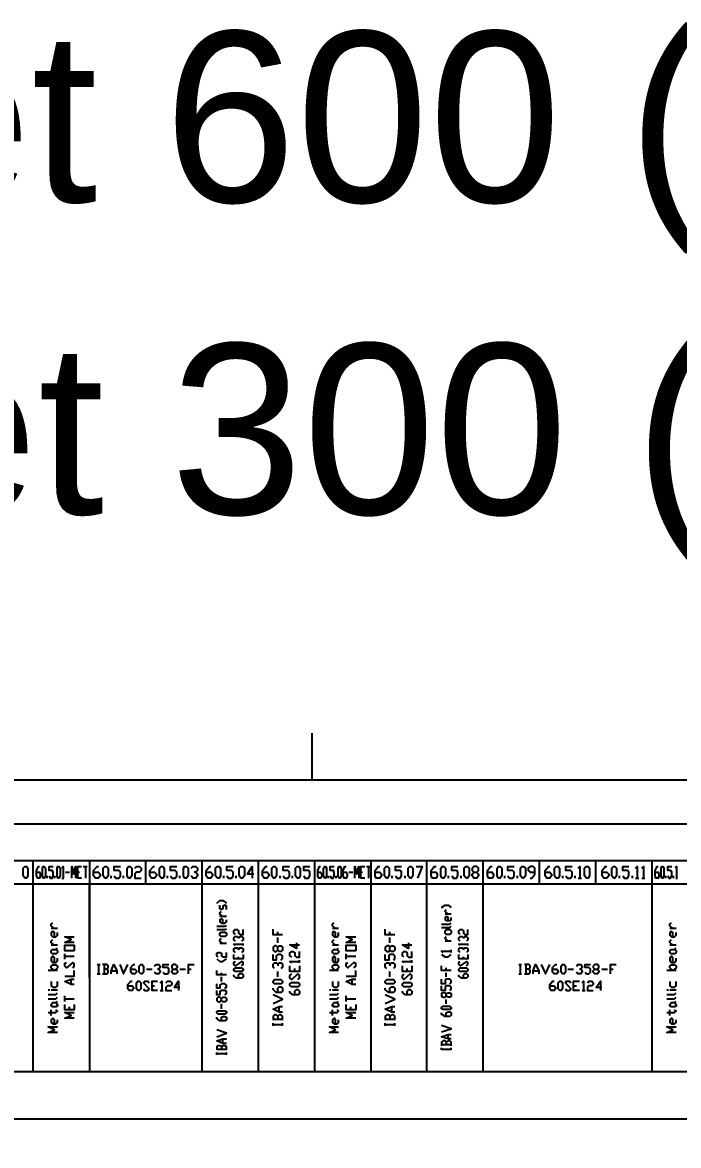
# Model space of a CAD drawing. Header units: millimetres. Extents: x -45 to 90, y -17 to 16.
# Drawn here: x -0.11 to 6.89, y 3.74 to 15.72 of the extents above; entities that cross this region are included whole.
import ezdxf

# ---------------------------------------------------------------- set-up
doc = ezdxf.new("R2010")
doc.units = ezdxf.units.MM
doc.layers.add('PDF_Geometry', color=7, linetype='Continuous')
doc.styles.get("Standard").update_dxf_attribs({"font": 'arial.ttf'})

msp = doc.modelspace()

# ---------------------------------------------------------------- linework, layer by layer
at = {"layer": 'PDF_Geometry', "lineweight": 25}
for points in [[(2.975, 8.137), (2.975, 7.637)], [(-0.601, 7.069), (-0.601, 7.17), (16.627, 7.17), (16.627, 7.069)], [(-3.599, 4.529), (-3.599, 6.78), (-0.601, 6.78), (-0.601, 6.528), (-4.199, 6.528), (-4.199, 4.529), (49.201, 4.529), (53.4, 4.529), (53.4, 4.282), (49.201, 4.282), (49.201, 4.529)], [(0, 4.529), (0, 5.528), (0, 6.528), (0, 6.78)], [(0.037, 6.656), (0.069, 6.656), (0.078, 6.633), (0.078, 6.615), (0.069, 6.592), (0.05, 6.592), (0.037, 6.615), (0.037, 6.674), (0.06, 6.716), (0.069, 6.716)], [(0.174, 6.615), (0.183, 6.592), (0.206, 6.592), (0.215, 6.615), (0.215, 6.656), (0.206, 6.674), (0.174, 6.674), (0.174, 6.716), (0.215, 6.716)], [(0.307, 6.697), (0.321, 6.716), (0.321, 6.592)], [(0.413, 6.592), (0.413, 6.716), (0.435, 6.633), (0.454, 6.716), (0.454, 6.592)], [(0.518, 6.592), (0.477, 6.592), (0.477, 6.716), (0.518, 6.716)], [(0.536, 6.716), (0.578, 6.716)], [(0.559, 6.716), (0.559, 6.592)], [(0.601, 6.78), (0.601, 6.528), (0.601, 4.529)], [(0.646, 6.656), (0.697, 6.656), (0.715, 6.633), (0.715, 6.615), (0.697, 6.592), (0.665, 6.592), (0.646, 6.615), (0.646, 6.674), (0.683, 6.716), (0.697, 6.716)], [(0.866, 6.615), (0.885, 6.592), (0.917, 6.592), (0.935, 6.615), (0.935, 6.656), (0.917, 6.674), (0.866, 6.674), (0.866, 6.716), (0.935, 6.716)], [(1.086, 6.697), (1.105, 6.716), (1.137, 6.716), (1.155, 6.697), (1.155, 6.674), (1.137, 6.656), (1.105, 6.656), (1.086, 6.633), (1.086, 6.592), (1.155, 6.592)], [(1.201, 6.78), (1.201, 6.528)], [(1.247, 6.656), (1.297, 6.656), (1.316, 6.633), (1.316, 6.615), (1.297, 6.592), (1.265, 6.592), (1.247, 6.615), (1.247, 6.674), (1.284, 6.716), (1.297, 6.716)], [(1.467, 6.615), (1.485, 6.592), (1.517, 6.592), (1.536, 6.615), (1.536, 6.656), (1.517, 6.674), (1.467, 6.674), (1.467, 6.716), (1.536, 6.716)], [(1.687, 6.697), (1.705, 6.716), (1.737, 6.716), (1.756, 6.697), (1.756, 6.674), (1.737, 6.656), (1.719, 6.656)], [(1.802, 6.78), (1.802, 6.528), (1.802, 4.529)], [(1.847, 6.656), (1.898, 6.656), (1.916, 6.633), (1.916, 6.615), (1.898, 6.592), (1.866, 6.592), (1.847, 6.615), (1.847, 6.674), (1.884, 6.716), (1.898, 6.716)], [(2.067, 6.615), (2.086, 6.592), (2.118, 6.592), (2.136, 6.615), (2.136, 6.656), (2.118, 6.674), (2.067, 6.674), (2.067, 6.716), (2.136, 6.716)], [(2.356, 6.633), (2.287, 6.633), (2.338, 6.716), (2.338, 6.592)], [(2.402, 6.78), (2.402, 6.528), (2.402, 4.529)], [(2.448, 6.656), (2.498, 6.656), (2.517, 6.633), (2.517, 6.615), (2.498, 6.592), (2.466, 6.592), (2.448, 6.615), (2.448, 6.674), (2.48, 6.716), (2.498, 6.716)], [(2.668, 6.615), (2.686, 6.592), (2.718, 6.592), (2.737, 6.615), (2.737, 6.656), (2.718, 6.674), (2.668, 6.674), (2.668, 6.716), (2.737, 6.716)], [(2.888, 6.615), (2.902, 6.592), (2.938, 6.592), (2.952, 6.615), (2.952, 6.656), (2.938, 6.674), (2.888, 6.674), (2.888, 6.716), (2.952, 6.716)], [(3.003, 6.78), (3.003, 6.528), (3.003, 4.529)], [(3.039, 6.656), (3.067, 6.656), (3.081, 6.633), (3.081, 6.615), (3.067, 6.592), (3.048, 6.592), (3.039, 6.615), (3.039, 6.674), (3.058, 6.716), (3.067, 6.716)], [(3.172, 6.615), (3.181, 6.592), (3.204, 6.592), (3.213, 6.615), (3.213, 6.656), (3.204, 6.674), (3.172, 6.674), (3.172, 6.716), (3.213, 6.716)], [(3.31, 6.656), (3.342, 6.656), (3.351, 6.633), (3.351, 6.615), (3.342, 6.592), (3.319, 6.592), (3.31, 6.615), (3.31, 6.674), (3.328, 6.716), (3.342, 6.716)], [(3.434, 6.592), (3.434, 6.716), (3.456, 6.633), (3.475, 6.716), (3.475, 6.592)], [(3.539, 6.592), (3.498, 6.592), (3.498, 6.716), (3.539, 6.716)], [(3.557, 6.716), (3.599, 6.716)], [(3.58, 6.716), (3.58, 6.592)], [(3.603, 6.78), (3.603, 6.528), (3.603, 4.529)], [(3.649, 6.656), (3.699, 6.656), (3.718, 6.633), (3.718, 6.615), (3.699, 6.592), (3.663, 6.592), (3.649, 6.615), (3.649, 6.674), (3.681, 6.716), (3.699, 6.716)], [(3.869, 6.615), (3.883, 6.592), (3.919, 6.592), (3.933, 6.615), (3.933, 6.656), (3.919, 6.674), (3.869, 6.674), (3.869, 6.716), (3.933, 6.716)], [(4.089, 6.716), (4.153, 6.716), (4.103, 6.592)], [(4.199, 6.78), (4.199, 6.528), (4.199, 4.529)], [(4.249, 6.656), (4.3, 6.656), (4.314, 6.633), (4.314, 6.615), (4.3, 6.592), (4.263, 6.592), (4.249, 6.615), (4.249, 6.674), (4.282, 6.716), (4.3, 6.716)], [(4.47, 6.615), (4.483, 6.592), (4.52, 6.592), (4.534, 6.615), (4.534, 6.656), (4.52, 6.674), (4.47, 6.674), (4.47, 6.716), (4.534, 6.716)], [(4.735, 6.656), (4.754, 6.633), (4.754, 6.615), (4.735, 6.592), (4.703, 6.592), (4.685, 6.615), (4.685, 6.633), (4.703, 6.656), (4.735, 6.656), (4.754, 6.674), (4.754, 6.697), (4.735, 6.716), (4.703, 6.716), (4.685, 6.697), (4.685, 6.674), (4.703, 6.656)], [(4.8, 6.78), (4.8, 6.528), (4.8, 4.529)], [(4.85, 6.656), (4.9, 6.656), (4.914, 6.633), (4.914, 6.615), (4.9, 6.592), (4.864, 6.592), (4.85, 6.615), (4.85, 6.674), (4.882, 6.716), (4.9, 6.716)], [(5.065, 6.615), (5.084, 6.592), (5.116, 6.592), (5.134, 6.615), (5.134, 6.656), (5.116, 6.674), (5.065, 6.674), (5.065, 6.716), (5.134, 6.716)], [(5.304, 6.592), (5.322, 6.592), (5.354, 6.633), (5.354, 6.697), (5.336, 6.716), (5.304, 6.716), (5.285, 6.697), (5.285, 6.674), (5.304, 6.656), (5.354, 6.656)], [(5.4, 6.78), (5.4, 6.528)], [(5.464, 6.656), (5.515, 6.656), (5.533, 6.633), (5.533, 6.615), (5.515, 6.592), (5.483, 6.592), (5.464, 6.615), (5.464, 6.674), (5.501, 6.716), (5.515, 6.716)], [(5.684, 6.615), (5.703, 6.592), (5.735, 6.592), (5.753, 6.615), (5.753, 6.656), (5.735, 6.674), (5.684, 6.674), (5.684, 6.716), (5.753, 6.716)], [(5.817, 6.697), (5.836, 6.716), (5.836, 6.592)], [(6.001, 6.78), (6.001, 6.528)], [(6.074, 6.656), (6.124, 6.656), (6.143, 6.633), (6.143, 6.615), (6.124, 6.592), (6.092, 6.592), (6.074, 6.615), (6.074, 6.674), (6.106, 6.716), (6.124, 6.716)], [(6.294, 6.615), (6.308, 6.592), (6.344, 6.592), (6.358, 6.615), (6.358, 6.656), (6.344, 6.674), (6.294, 6.674), (6.294, 6.716), (6.358, 6.716)], [(6.427, 6.697), (6.445, 6.716), (6.445, 6.592)], [(6.496, 6.697), (6.514, 6.716), (6.514, 6.592)], [(6.601, 6.78), (6.601, 6.528), (6.601, 4.529)], [(6.638, 6.656), (6.67, 6.656), (6.679, 6.633), (6.679, 6.615), (6.67, 6.592), (6.647, 6.592), (6.638, 6.615), (6.638, 6.674), (6.661, 6.716), (6.67, 6.716)], [(6.775, 6.615), (6.784, 6.592), (6.803, 6.592), (6.817, 6.615), (6.817, 6.656), (6.803, 6.674), (6.775, 6.674), (6.775, 6.716), (6.817, 6.716)], [(6.858, 6.697), (6.867, 6.716), (6.867, 6.592)], [(0.151, 6.592), (0.151, 6.615)], [(0.234, 6.592), (0.234, 6.615)], [(0.307, 6.592), (0.33, 6.592)], [(0.348, 6.656), (0.39, 6.656)], [(0.477, 6.656), (0.495, 6.656)], [(0.834, 6.592), (0.834, 6.615)], [(0.967, 6.592), (0.967, 6.615)], [(1.435, 6.592), (1.435, 6.615)], [(1.568, 6.592), (1.568, 6.615)], [(1.737, 6.656), (1.756, 6.633), (1.756, 6.615), (1.737, 6.592), (1.705, 6.592), (1.687, 6.615)], [(2.035, 6.592), (2.035, 6.615)], [(2.168, 6.592), (2.168, 6.615)], [(2.636, 6.592), (2.636, 6.615)], [(2.769, 6.592), (2.769, 6.615)], [(3.154, 6.592), (3.154, 6.615)], [(3.236, 6.592), (3.236, 6.615)], [(3.369, 6.656), (3.411, 6.656)], [(3.498, 6.656), (3.516, 6.656)], [(3.832, 6.592), (3.832, 6.615)], [(3.97, 6.592), (3.97, 6.615)], [(4.433, 6.592), (4.433, 6.615)], [(4.57, 6.592), (4.57, 6.615)], [(5.033, 6.592), (5.033, 6.615)], [(5.171, 6.592), (5.171, 6.615)], [(5.652, 6.592), (5.652, 6.615)], [(5.785, 6.592), (5.785, 6.615)], [(5.817, 6.592), (5.854, 6.592)], [(6.257, 6.592), (6.257, 6.615)], [(6.395, 6.592), (6.395, 6.615)], [(6.427, 6.592), (6.464, 6.592)], [(6.496, 6.592), (6.528, 6.592)], [(6.752, 6.592), (6.752, 6.615)], [(6.835, 6.592), (6.835, 6.615)], [(6.858, 6.592), (6.876, 6.592)], [(0.601, 5.528), (0.601, 6.528)], [(1.962, 6.326), (1.994, 6.354), (2.026, 6.354), (2.063, 6.326)], [(2.063, 6.257), (2.063, 6.294), (2.045, 6.303), (2.026, 6.294), (2.026, 6.266), (2.012, 6.257), (1.994, 6.266), (1.994, 6.303)], [(2.026, 6.184), (1.994, 6.207), (1.994, 6.221), (2.012, 6.234)], [(4.359, 6.28), (4.396, 6.303), (4.428, 6.303), (4.46, 6.28)], [(4.428, 6.207), (4.396, 6.234), (4.396, 6.244), (4.41, 6.257)], [(0.229, 6.056), (0.193, 6.083), (0.193, 6.101), (0.211, 6.115)], [(2.063, 6.184), (1.994, 6.184)], [(2.026, 6.111), (2.026, 6.147), (2.012, 6.161), (1.994, 6.147), (1.994, 6.124), (2.012, 6.111), (2.045, 6.111), (2.063, 6.124), (2.063, 6.147)], [(3.227, 6.056), (3.195, 6.083), (3.195, 6.101), (3.213, 6.115)], [(4.46, 6.207), (4.396, 6.207)], [(4.428, 6.138), (4.428, 6.17), (4.41, 6.184), (4.396, 6.17), (4.396, 6.147), (4.41, 6.138), (4.447, 6.138), (4.46, 6.147), (4.46, 6.17)], [(6.826, 6.056), (6.794, 6.083), (6.794, 6.101), (6.812, 6.115)], [(0.261, 6.056), (0.193, 6.056)], [(0.229, 5.964), (0.229, 6.01), (0.211, 6.024), (0.193, 6.01), (0.193, 5.982), (0.211, 5.964), (0.243, 5.964), (0.261, 5.982), (0.261, 6.01)], [(1.962, 6.079), (2.045, 6.079), (2.063, 6.088)], [(1.962, 6.042), (2.045, 6.042), (2.063, 6.051)], [(2.159, 5.991), (2.141, 6.005), (2.141, 6.028), (2.159, 6.042), (2.173, 6.042), (2.191, 6.028), (2.191, 6.005), (2.21, 5.991), (2.242, 5.991), (2.242, 6.042)], [(2.663, 5.987), (2.563, 5.987), (2.563, 6.046)], [(2.613, 5.987), (2.613, 6.019)], [(3.259, 6.056), (3.195, 6.056)], [(3.227, 5.964), (3.227, 6.01), (3.213, 6.024), (3.195, 6.01), (3.195, 5.982), (3.213, 5.964), (3.246, 5.964), (3.259, 5.982), (3.259, 6.01)], [(3.86, 5.987), (3.759, 5.987), (3.759, 6.046)], [(3.809, 5.987), (3.809, 6.019)], [(4.359, 6.101), (4.447, 6.101), (4.46, 6.111)], [(4.359, 6.065), (4.447, 6.065), (4.46, 6.079)], [(4.557, 5.991), (4.543, 6.005), (4.543, 6.028), (4.557, 6.042), (4.575, 6.042), (4.593, 6.028), (4.593, 6.005), (4.607, 5.991), (4.639, 5.991), (4.639, 6.042)], [(6.862, 6.056), (6.794, 6.056)], [(6.826, 5.964), (6.826, 6.01), (6.812, 6.024), (6.794, 6.01), (6.794, 5.982), (6.812, 5.964), (6.844, 5.964), (6.862, 5.982), (6.862, 6.01)], [(0.229, 5.877), (0.193, 5.904), (0.193, 5.918), (0.211, 5.936)], [(0.261, 5.877), (0.193, 5.877)], [(0.44, 5.904), (0.339, 5.904), (0.408, 5.936), (0.339, 5.964), (0.44, 5.964)], [(2.026, 5.895), (1.994, 5.918), (1.994, 5.932), (2.012, 5.946)], [(2.063, 5.895), (1.994, 5.895)], [(2.159, 5.918), (2.141, 5.932), (2.141, 5.955), (2.159, 5.969), (2.173, 5.969), (2.191, 5.955), (2.191, 5.946)], [(2.159, 5.872), (2.141, 5.886), (2.242, 5.886)], [(2.191, 5.955), (2.21, 5.969), (2.223, 5.969), (2.242, 5.955), (2.242, 5.932), (2.223, 5.918)], [(2.242, 5.872), (2.242, 5.895)], [(2.613, 5.9), (2.613, 5.959)], [(2.81, 5.9), (2.81, 5.84), (2.741, 5.881), (2.842, 5.881)], [(3.227, 5.877), (3.195, 5.904), (3.195, 5.918), (3.213, 5.936)], [(3.259, 5.877), (3.195, 5.877)], [(3.443, 5.904), (3.342, 5.904), (3.406, 5.936), (3.342, 5.964), (3.443, 5.964)], [(3.809, 5.9), (3.809, 5.959)], [(4.007, 5.9), (4.007, 5.84), (3.942, 5.881), (4.043, 5.881)], [(4.428, 5.918), (4.396, 5.946), (4.396, 5.955), (4.41, 5.969)], [(4.46, 5.918), (4.396, 5.918)], [(4.557, 5.918), (4.543, 5.932), (4.543, 5.955), (4.557, 5.969), (4.575, 5.969), (4.593, 5.955), (4.593, 5.946)], [(4.557, 5.872), (4.543, 5.886), (4.639, 5.886)], [(4.593, 5.955), (4.607, 5.969), (4.625, 5.969), (4.639, 5.955), (4.639, 5.932), (4.625, 5.918)], [(4.639, 5.872), (4.639, 5.895)], [(6.826, 5.877), (6.794, 5.904), (6.794, 5.918), (6.812, 5.936)], [(6.862, 5.877), (6.794, 5.877)], [(0.229, 5.693), (0.229, 5.739), (0.211, 5.758), (0.193, 5.739), (0.193, 5.712), (0.211, 5.693), (0.243, 5.693), (0.261, 5.712), (0.261, 5.739)], [(0.243, 5.831), (0.261, 5.845)], [(0.339, 5.726), (0.339, 5.785)], [(0.339, 5.758), (0.44, 5.758)], [(1.976, 5.753), (1.962, 5.762), (1.962, 5.79), (1.976, 5.799), (1.994, 5.799), (2.012, 5.79), (2.012, 5.762), (2.026, 5.753), (2.063, 5.753), (2.063, 5.799)], [(2.159, 5.799), (2.141, 5.813), (2.141, 5.836), (2.159, 5.849), (2.173, 5.849), (2.191, 5.836), (2.191, 5.826)], [(2.242, 5.776), (2.242, 5.73), (2.141, 5.73), (2.141, 5.776)], [(2.191, 5.836), (2.21, 5.849), (2.223, 5.849), (2.242, 5.836), (2.242, 5.813), (2.223, 5.799)], [(2.191, 5.73), (2.191, 5.753)], [(2.613, 5.854), (2.627, 5.868), (2.645, 5.868), (2.663, 5.854), (2.663, 5.822), (2.645, 5.808), (2.627, 5.808), (2.613, 5.822), (2.613, 5.854), (2.595, 5.868), (2.576, 5.868), (2.563, 5.854), (2.563, 5.822), (2.576, 5.808), (2.595, 5.808), (2.613, 5.822)], [(2.645, 5.716), (2.663, 5.735), (2.663, 5.762), (2.645, 5.776), (2.613, 5.776), (2.595, 5.762), (2.595, 5.716), (2.563, 5.716), (2.563, 5.776)], [(2.76, 5.748), (2.741, 5.762), (2.741, 5.794), (2.76, 5.808), (2.773, 5.808), (2.792, 5.794), (2.792, 5.762), (2.81, 5.748), (2.842, 5.748), (2.842, 5.808)], [(3.227, 5.693), (3.227, 5.739), (3.213, 5.758), (3.195, 5.739), (3.195, 5.712), (3.213, 5.693), (3.246, 5.693), (3.259, 5.712), (3.259, 5.739)], [(3.246, 5.831), (3.259, 5.845)], [(3.342, 5.726), (3.342, 5.785)], [(3.342, 5.758), (3.443, 5.758)], [(3.809, 5.854), (3.828, 5.868), (3.846, 5.868), (3.86, 5.854), (3.86, 5.822), (3.846, 5.808), (3.828, 5.808), (3.809, 5.822), (3.809, 5.854), (3.796, 5.868), (3.777, 5.868), (3.759, 5.854), (3.759, 5.822), (3.777, 5.808), (3.796, 5.808), (3.809, 5.822)], [(3.846, 5.716), (3.86, 5.735), (3.86, 5.762), (3.846, 5.776), (3.809, 5.776), (3.796, 5.762), (3.796, 5.716), (3.759, 5.716), (3.759, 5.776)], [(3.956, 5.748), (3.942, 5.762), (3.942, 5.794), (3.956, 5.808), (3.974, 5.808), (3.993, 5.794), (3.993, 5.762), (4.007, 5.748), (4.043, 5.748), (4.043, 5.808)], [(4.378, 5.799), (4.359, 5.813), (4.46, 5.813)], [(4.359, 5.776), (4.396, 5.753), (4.428, 5.753), (4.46, 5.776)], [(4.46, 5.799), (4.46, 5.826)], [(4.557, 5.799), (4.543, 5.813), (4.543, 5.836), (4.557, 5.849), (4.575, 5.849), (4.593, 5.836), (4.593, 5.826)], [(4.639, 5.776), (4.639, 5.73), (4.543, 5.73), (4.543, 5.776)], [(4.593, 5.836), (4.607, 5.849), (4.625, 5.849), (4.639, 5.836), (4.639, 5.813), (4.625, 5.799)], [(4.593, 5.73), (4.593, 5.753)], [(6.826, 5.693), (6.826, 5.739), (6.812, 5.758), (6.794, 5.739), (6.794, 5.712), (6.812, 5.693), (6.844, 5.693), (6.862, 5.712), (6.862, 5.739)], [(6.844, 5.831), (6.862, 5.845)], [(0.426, 5.634), (0.44, 5.652), (0.44, 5.68), (0.426, 5.693), (0.358, 5.634), (0.339, 5.652), (0.339, 5.68), (0.358, 5.693)], [(0.683, 5.671), (0.715, 5.671)], [(0.697, 5.671), (0.697, 5.57)], [(0.788, 5.62), (0.802, 5.639), (0.802, 5.652), (0.788, 5.671), (0.743, 5.671)], [(0.761, 5.671), (0.761, 5.57)], [(0.834, 5.57), (0.834, 5.602), (0.862, 5.671), (0.894, 5.602), (0.894, 5.57)], [(0.926, 5.671), (0.967, 5.57), (1.013, 5.671)], [(1.045, 5.62), (1.086, 5.62), (1.105, 5.602), (1.105, 5.588), (1.086, 5.57), (1.059, 5.57), (1.045, 5.588), (1.045, 5.639), (1.073, 5.671), (1.086, 5.671)], [(1.297, 5.652), (1.316, 5.671), (1.343, 5.671), (1.357, 5.652), (1.357, 5.639), (1.343, 5.62), (1.329, 5.62)], [(1.389, 5.588), (1.403, 5.57), (1.435, 5.57), (1.449, 5.588), (1.449, 5.62), (1.435, 5.639), (1.389, 5.639), (1.389, 5.671), (1.449, 5.671)], [(1.522, 5.62), (1.54, 5.602), (1.54, 5.588), (1.522, 5.57), (1.494, 5.57), (1.481, 5.588), (1.481, 5.602), (1.494, 5.62), (1.522, 5.62), (1.54, 5.639), (1.54, 5.652), (1.522, 5.671), (1.494, 5.671), (1.481, 5.652), (1.481, 5.639), (1.494, 5.62)], [(1.659, 5.57), (1.659, 5.671), (1.719, 5.671)], [(1.962, 5.73), (1.994, 5.703), (2.026, 5.703), (2.063, 5.73)], [(2.223, 5.657), (2.242, 5.671), (2.242, 5.693), (2.223, 5.703), (2.159, 5.657), (2.141, 5.671), (2.141, 5.693), (2.159, 5.703)], [(2.576, 5.629), (2.563, 5.643), (2.563, 5.675), (2.576, 5.689), (2.595, 5.689), (2.613, 5.675), (2.613, 5.657)], [(2.613, 5.675), (2.627, 5.689), (2.645, 5.689), (2.663, 5.675), (2.663, 5.643), (2.645, 5.629)], [(2.76, 5.689), (2.741, 5.703), (2.842, 5.703)], [(2.842, 5.657), (2.842, 5.597), (2.741, 5.597), (2.741, 5.657)], [(2.842, 5.689), (2.842, 5.716)], [(3.424, 5.634), (3.443, 5.652), (3.443, 5.68), (3.424, 5.693), (3.36, 5.634), (3.342, 5.652), (3.342, 5.68), (3.36, 5.693)], [(3.777, 5.629), (3.759, 5.643), (3.759, 5.675), (3.777, 5.689), (3.796, 5.689), (3.809, 5.675), (3.809, 5.657)], [(3.809, 5.675), (3.828, 5.689), (3.846, 5.689), (3.86, 5.675), (3.86, 5.643), (3.846, 5.629)], [(3.956, 5.689), (3.942, 5.703), (4.043, 5.703)], [(4.043, 5.657), (4.043, 5.597), (3.942, 5.597), (3.942, 5.657)], [(4.043, 5.689), (4.043, 5.716)], [(4.46, 5.606), (4.359, 5.606), (4.359, 5.657)], [(4.41, 5.606), (4.41, 5.634)], [(4.625, 5.657), (4.639, 5.671), (4.639, 5.693), (4.625, 5.703), (4.557, 5.657), (4.543, 5.671), (4.543, 5.693), (4.557, 5.703)], [(5.185, 5.671), (5.212, 5.671)], [(5.198, 5.671), (5.198, 5.57)], [(5.29, 5.62), (5.304, 5.639), (5.304, 5.652), (5.29, 5.671), (5.244, 5.671)], [(5.258, 5.671), (5.258, 5.57)], [(5.336, 5.57), (5.336, 5.602), (5.363, 5.671), (5.396, 5.602), (5.396, 5.57)], [(5.423, 5.671), (5.469, 5.57), (5.515, 5.671)], [(5.542, 5.62), (5.588, 5.62), (5.602, 5.602), (5.602, 5.588), (5.588, 5.57), (5.561, 5.57), (5.542, 5.588), (5.542, 5.639), (5.574, 5.671), (5.588, 5.671)], [(5.799, 5.652), (5.813, 5.671), (5.845, 5.671), (5.859, 5.652), (5.859, 5.639), (5.845, 5.62), (5.831, 5.62)], [(5.891, 5.588), (5.904, 5.57), (5.932, 5.57), (5.95, 5.588), (5.95, 5.62), (5.932, 5.639), (5.891, 5.639), (5.891, 5.671), (5.95, 5.671)], [(6.024, 5.62), (6.037, 5.602), (6.037, 5.588), (6.024, 5.57), (5.996, 5.57), (5.978, 5.588), (5.978, 5.602), (5.996, 5.62), (6.024, 5.62), (6.037, 5.639), (6.037, 5.652), (6.024, 5.671), (5.996, 5.671), (5.978, 5.652), (5.978, 5.639), (5.996, 5.62)], [(6.161, 5.57), (6.161, 5.671), (6.221, 5.671)], [(0.261, 5.606), (0.16, 5.606)], [(0.339, 5.547), (0.44, 5.547), (0.44, 5.606)], [(0.44, 5.455), (0.408, 5.455), (0.339, 5.487), (0.408, 5.515), (0.44, 5.515)], [(0.408, 5.455), (0.408, 5.515)], [(0.683, 5.57), (0.715, 5.57)], [(0.743, 5.57), (0.788, 5.57), (0.802, 5.588), (0.802, 5.602), (0.788, 5.62), (0.761, 5.62)], [(0.834, 5.602), (0.894, 5.602)], [(1.21, 5.62), (1.27, 5.62)], [(1.343, 5.62), (1.357, 5.602), (1.357, 5.588), (1.343, 5.57), (1.316, 5.57), (1.297, 5.588)], [(1.568, 5.62), (1.627, 5.62)], [(1.659, 5.62), (1.687, 5.62)], [(2.063, 5.561), (1.962, 5.561), (1.962, 5.606)], [(2.012, 5.561), (2.012, 5.583)], [(2.012, 5.487), (2.012, 5.538)], [(2.191, 5.524), (2.191, 5.561), (2.21, 5.574), (2.223, 5.574), (2.242, 5.561), (2.242, 5.538), (2.223, 5.524), (2.173, 5.524), (2.141, 5.547), (2.141, 5.561)], [(2.613, 5.538), (2.613, 5.597)], [(2.824, 5.51), (2.842, 5.524), (2.842, 5.551), (2.824, 5.57), (2.76, 5.51), (2.741, 5.524), (2.741, 5.551), (2.76, 5.57)], [(2.792, 5.597), (2.792, 5.629)], [(3.259, 5.606), (3.163, 5.606)], [(3.342, 5.547), (3.443, 5.547), (3.443, 5.606)], [(3.443, 5.455), (3.406, 5.455), (3.342, 5.487), (3.406, 5.515), (3.443, 5.515)], [(3.406, 5.455), (3.406, 5.515)], [(3.809, 5.538), (3.809, 5.597)], [(4.025, 5.51), (4.043, 5.524), (4.043, 5.551), (4.025, 5.57), (3.956, 5.51), (3.942, 5.524), (3.942, 5.551), (3.956, 5.57)], [(3.993, 5.597), (3.993, 5.629)], [(4.447, 5.464), (4.46, 5.478), (4.46, 5.501), (4.447, 5.515), (4.41, 5.515), (4.396, 5.501), (4.396, 5.464), (4.359, 5.464), (4.359, 5.515)], [(4.41, 5.538), (4.41, 5.583)], [(4.593, 5.524), (4.593, 5.561), (4.607, 5.574), (4.625, 5.574), (4.639, 5.561), (4.639, 5.538), (4.625, 5.524), (4.575, 5.524), (4.543, 5.547), (4.543, 5.561)], [(5.185, 5.57), (5.212, 5.57)], [(5.244, 5.57), (5.29, 5.57), (5.304, 5.588), (5.304, 5.602), (5.29, 5.62), (5.258, 5.62)], [(5.336, 5.602), (5.396, 5.602)], [(5.707, 5.62), (5.767, 5.62)], [(5.845, 5.62), (5.859, 5.602), (5.859, 5.588), (5.845, 5.57), (5.813, 5.57), (5.799, 5.588)], [(6.069, 5.62), (6.129, 5.62)], [(6.161, 5.62), (6.189, 5.62)], [(6.862, 5.606), (6.762, 5.606)], [(0.179, 5.396), (0.16, 5.396)], [(0.193, 5.487), (0.193, 5.441), (0.211, 5.428), (0.243, 5.428), (0.261, 5.441), (0.261, 5.487)], [(0.261, 5.396), (0.193, 5.396)], [(1.013, 5.441), (1.059, 5.441), (1.073, 5.423), (1.073, 5.409), (1.059, 5.391), (1.027, 5.391), (1.013, 5.409), (1.013, 5.455), (1.045, 5.492), (1.059, 5.492)], [(1.178, 5.409), (1.192, 5.391), (1.224, 5.391), (1.238, 5.409), (1.178, 5.473), (1.192, 5.492), (1.224, 5.492), (1.238, 5.473)], [(1.329, 5.391), (1.27, 5.391), (1.27, 5.492), (1.329, 5.492)], [(1.27, 5.441), (1.297, 5.441)], [(1.357, 5.473), (1.375, 5.492), (1.375, 5.391)], [(1.416, 5.473), (1.435, 5.492), (1.462, 5.492), (1.481, 5.473), (1.481, 5.455), (1.462, 5.441), (1.435, 5.441), (1.416, 5.423), (1.416, 5.391), (1.481, 5.391)], [(1.568, 5.423), (1.508, 5.423), (1.554, 5.492), (1.554, 5.391)], [(2.045, 5.418), (2.063, 5.428), (2.063, 5.451), (2.045, 5.464), (2.012, 5.464), (1.994, 5.451), (1.994, 5.418), (1.962, 5.418), (1.962, 5.464)], [(2.613, 5.373), (2.613, 5.418), (2.627, 5.432), (2.645, 5.432), (2.663, 5.418), (2.663, 5.386), (2.645, 5.373), (2.595, 5.373), (2.563, 5.405), (2.563, 5.418)], [(2.792, 5.345), (2.792, 5.386), (2.81, 5.405), (2.824, 5.405), (2.842, 5.386), (2.842, 5.359), (2.824, 5.345), (2.773, 5.345), (2.741, 5.373), (2.741, 5.386)], [(3.177, 5.396), (3.163, 5.396)], [(3.195, 5.487), (3.195, 5.441), (3.213, 5.428), (3.246, 5.428), (3.259, 5.441), (3.259, 5.487)], [(3.259, 5.396), (3.195, 5.396)], [(3.809, 5.373), (3.809, 5.418), (3.828, 5.432), (3.846, 5.432), (3.86, 5.418), (3.86, 5.386), (3.846, 5.373), (3.796, 5.373), (3.759, 5.405), (3.759, 5.418)], [(3.993, 5.345), (3.993, 5.386), (4.007, 5.405), (4.025, 5.405), (4.043, 5.386), (4.043, 5.359), (4.025, 5.345), (3.974, 5.345), (3.942, 5.373), (3.942, 5.386)], [(4.447, 5.391), (4.46, 5.405), (4.46, 5.428), (4.447, 5.441), (4.41, 5.441), (4.396, 5.428), (4.396, 5.391), (4.359, 5.391), (4.359, 5.441)], [(5.515, 5.441), (5.561, 5.441), (5.574, 5.423), (5.574, 5.409), (5.561, 5.391), (5.528, 5.391), (5.515, 5.409), (5.515, 5.455), (5.542, 5.492), (5.561, 5.492)], [(5.68, 5.409), (5.693, 5.391), (5.726, 5.391), (5.739, 5.409), (5.68, 5.473), (5.693, 5.492), (5.726, 5.492), (5.739, 5.473)], [(5.831, 5.391), (5.767, 5.391), (5.767, 5.492), (5.831, 5.492)], [(5.767, 5.441), (5.799, 5.441)], [(5.859, 5.473), (5.872, 5.492), (5.872, 5.391)], [(5.918, 5.473), (5.932, 5.492), (5.964, 5.492), (5.978, 5.473), (5.978, 5.455), (5.964, 5.441), (5.932, 5.441), (5.918, 5.423), (5.918, 5.391), (5.978, 5.391)], [(6.069, 5.423), (6.01, 5.423), (6.056, 5.492), (6.056, 5.391)], [(6.78, 5.396), (6.762, 5.396)], [(6.794, 5.487), (6.794, 5.441), (6.812, 5.428), (6.844, 5.428), (6.862, 5.441), (6.862, 5.487)], [(6.862, 5.396), (6.794, 5.396)], [(0.16, 5.35), (0.243, 5.35), (0.261, 5.363)], [(0.16, 5.304), (0.243, 5.304), (0.261, 5.322)], [(0.243, 5.263), (0.261, 5.276)], [(0.339, 5.276), (0.339, 5.336)], [(0.339, 5.304), (0.44, 5.304)], [(1.357, 5.391), (1.389, 5.391)], [(2.045, 5.345), (2.063, 5.359), (2.063, 5.382), (2.045, 5.391), (2.012, 5.391), (1.994, 5.382), (1.994, 5.345), (1.962, 5.345), (1.962, 5.391)], [(2.012, 5.308), (2.026, 5.322), (2.045, 5.322), (2.063, 5.308), (2.063, 5.285), (2.045, 5.272), (2.026, 5.272), (2.012, 5.285), (2.012, 5.308), (1.994, 5.322), (1.976, 5.322), (1.962, 5.308), (1.962, 5.285), (1.976, 5.272), (1.994, 5.272), (2.012, 5.285)], [(2.563, 5.253), (2.663, 5.299), (2.563, 5.345)], [(3.163, 5.35), (3.246, 5.35), (3.259, 5.363)], [(3.163, 5.304), (3.246, 5.304), (3.259, 5.322)], [(3.246, 5.263), (3.259, 5.276)], [(3.342, 5.276), (3.342, 5.336)], [(3.342, 5.304), (3.443, 5.304)], [(3.759, 5.253), (3.86, 5.299), (3.759, 5.345)], [(4.41, 5.359), (4.428, 5.368), (4.447, 5.368), (4.46, 5.359), (4.46, 5.331), (4.447, 5.322), (4.428, 5.322), (4.41, 5.331), (4.41, 5.359), (4.396, 5.368), (4.378, 5.368), (4.359, 5.359), (4.359, 5.331), (4.378, 5.322), (4.396, 5.322), (4.41, 5.331)], [(4.41, 5.249), (4.41, 5.295)], [(5.859, 5.391), (5.891, 5.391)], [(6.762, 5.35), (6.844, 5.35), (6.862, 5.363)], [(6.762, 5.304), (6.844, 5.304), (6.862, 5.322)], [(6.844, 5.263), (6.862, 5.276)], [(0.16, 5.157), (0.243, 5.157), (0.261, 5.171), (0.243, 5.185)], [(0.193, 5.125), (0.193, 5.185)], [(0.44, 5.244), (0.44, 5.185), (0.339, 5.185), (0.339, 5.244)], [(0.44, 5.098), (0.339, 5.098), (0.408, 5.125), (0.339, 5.157), (0.44, 5.157)], [(0.39, 5.185), (0.39, 5.217)], [(2.012, 5.198), (2.012, 5.249)], [(2.663, 5.162), (2.627, 5.162), (2.563, 5.194), (2.627, 5.221), (2.663, 5.221)], [(2.627, 5.162), (2.627, 5.221)], [(3.163, 5.157), (3.246, 5.157), (3.259, 5.171), (3.246, 5.185)], [(3.195, 5.125), (3.195, 5.185)], [(3.443, 5.244), (3.443, 5.185), (3.342, 5.185), (3.342, 5.244)], [(3.443, 5.098), (3.342, 5.098), (3.406, 5.125), (3.342, 5.157), (3.443, 5.157)], [(3.392, 5.185), (3.392, 5.217)], [(3.86, 5.162), (3.828, 5.162), (3.759, 5.194), (3.828, 5.221), (3.86, 5.221)], [(3.828, 5.162), (3.828, 5.221)], [(4.41, 5.116), (4.41, 5.153), (4.428, 5.166), (4.447, 5.166), (4.46, 5.153), (4.46, 5.13), (4.447, 5.116), (4.396, 5.116), (4.359, 5.139), (4.359, 5.153)], [(6.762, 5.157), (6.844, 5.157), (6.862, 5.171), (6.844, 5.185)], [(6.794, 5.125), (6.794, 5.185)], [(0.229, 5.038), (0.229, 5.079), (0.211, 5.098), (0.193, 5.079), (0.193, 5.052), (0.211, 5.038), (0.243, 5.038), (0.261, 5.052), (0.261, 5.079)], [(2.012, 5.07), (2.012, 5.107), (2.026, 5.116), (2.045, 5.116), (2.063, 5.107), (2.063, 5.079), (2.045, 5.07), (1.994, 5.07), (1.962, 5.093), (1.962, 5.107)], [(2.613, 5.12), (2.595, 5.134), (2.576, 5.134), (2.563, 5.12), (2.563, 5.075)], [(2.563, 5.088), (2.663, 5.088)], [(2.563, 5.015), (2.563, 5.043)], [(2.663, 5.075), (2.663, 5.12), (2.645, 5.134), (2.627, 5.134), (2.613, 5.12), (2.613, 5.088)], [(2.663, 5.015), (2.663, 5.043)], [(3.227, 5.038), (3.227, 5.079), (3.213, 5.098), (3.195, 5.079), (3.195, 5.052), (3.213, 5.038), (3.246, 5.038), (3.259, 5.052), (3.259, 5.079)], [(3.809, 5.12), (3.796, 5.134), (3.777, 5.134), (3.759, 5.12), (3.759, 5.075)], [(3.759, 5.088), (3.86, 5.088)], [(3.759, 5.015), (3.759, 5.043)], [(3.86, 5.075), (3.86, 5.12), (3.846, 5.134), (3.828, 5.134), (3.809, 5.12), (3.809, 5.088)], [(3.86, 5.015), (3.86, 5.043)], [(6.826, 5.038), (6.826, 5.079), (6.812, 5.098), (6.794, 5.079), (6.794, 5.052), (6.812, 5.038), (6.844, 5.038), (6.862, 5.052), (6.862, 5.079)], [(0.261, 4.946), (0.16, 4.946), (0.229, 4.974), (0.16, 5.006), (0.261, 5.006)], [(1.962, 4.9), (2.063, 4.937), (1.962, 4.974)], [(2.563, 5.029), (2.663, 5.029)], [(3.259, 4.946), (3.163, 4.946), (3.227, 4.974), (3.163, 5.006), (3.259, 5.006)], [(3.759, 5.029), (3.86, 5.029)], [(4.359, 4.951), (4.46, 4.983), (4.359, 5.02)], [(4.46, 4.878), (4.428, 4.878), (4.359, 4.9), (4.428, 4.923), (4.46, 4.923)], [(4.428, 4.878), (4.428, 4.923)], [(6.862, 4.946), (6.762, 4.946), (6.826, 4.974), (6.762, 5.006), (6.862, 5.006)], [(2.063, 4.827), (2.026, 4.827), (1.962, 4.855), (2.026, 4.878), (2.063, 4.878)], [(2.012, 4.795), (1.994, 4.804), (1.976, 4.804), (1.962, 4.795), (1.962, 4.758)], [(2.063, 4.758), (2.063, 4.795), (2.045, 4.804), (2.026, 4.804), (2.012, 4.795), (2.012, 4.767)], [(2.026, 4.827), (2.026, 4.878)], [(4.41, 4.841), (4.396, 4.855), (4.378, 4.855), (4.359, 4.841), (4.359, 4.804)], [(4.359, 4.818), (4.46, 4.818)], [(4.46, 4.804), (4.46, 4.841), (4.447, 4.855), (4.428, 4.855), (4.41, 4.841), (4.41, 4.818)], [(1.962, 4.767), (2.063, 4.767)], [(1.962, 4.708), (1.962, 4.731)], [(1.962, 4.722), (2.063, 4.722)], [(2.063, 4.708), (2.063, 4.731)], [(4.359, 4.758), (4.359, 4.781)], [(4.359, 4.767), (4.46, 4.767)], [(4.46, 4.758), (4.46, 4.781)], [(41.826, 4.02), (-0.656, 4.02)]]:
    msp.add_lwpolyline(points, dxfattribs=at)
for points in [[(-44.127, 7.637), (-44.127, -6.207), (89.377, -6.207), (89.377, 7.637)], [(-1.201, 6.528), (-1.201, 6.78), (53.4, 6.78), (53.4, 6.528), (0, 6.528)], [(-0.087, 6.592), (-0.105, 6.615), (-0.105, 6.697), (-0.087, 6.716), (-0.069, 6.716), (-0.055, 6.697), (-0.055, 6.615), (-0.069, 6.592)], [(0.11, 6.592), (0.101, 6.615), (0.101, 6.697), (0.11, 6.716), (0.119, 6.716), (0.133, 6.697), (0.133, 6.615), (0.119, 6.592)], [(0.266, 6.592), (0.257, 6.615), (0.257, 6.697), (0.266, 6.716), (0.275, 6.716), (0.289, 6.697), (0.289, 6.615), (0.275, 6.592)], [(0.766, 6.592), (0.747, 6.615), (0.747, 6.697), (0.766, 6.716), (0.784, 6.716), (0.802, 6.697), (0.802, 6.615), (0.784, 6.592)], [(1.018, 6.592), (1.004, 6.615), (1.004, 6.697), (1.018, 6.716), (1.036, 6.716), (1.054, 6.697), (1.054, 6.615), (1.036, 6.592)], [(1.366, 6.592), (1.348, 6.615), (1.348, 6.697), (1.366, 6.716), (1.384, 6.716), (1.398, 6.697), (1.398, 6.615), (1.384, 6.592)], [(1.618, 6.592), (1.604, 6.615), (1.604, 6.697), (1.618, 6.716), (1.637, 6.716), (1.655, 6.697), (1.655, 6.615), (1.637, 6.592)], [(1.967, 6.592), (1.948, 6.615), (1.948, 6.697), (1.967, 6.716), (1.985, 6.716), (1.999, 6.697), (1.999, 6.615), (1.985, 6.592)], [(2.219, 6.592), (2.2, 6.615), (2.2, 6.697), (2.219, 6.716), (2.237, 6.716), (2.255, 6.697), (2.255, 6.615), (2.237, 6.592)], [(2.567, 6.592), (2.549, 6.615), (2.549, 6.697), (2.567, 6.716), (2.581, 6.716), (2.599, 6.697), (2.599, 6.615), (2.581, 6.592)], [(2.819, 6.592), (2.801, 6.615), (2.801, 6.697), (2.819, 6.716), (2.838, 6.716), (2.851, 6.697), (2.851, 6.615), (2.838, 6.592)], [(3.113, 6.592), (3.099, 6.615), (3.099, 6.697), (3.113, 6.716), (3.122, 6.716), (3.131, 6.697), (3.131, 6.615), (3.122, 6.592)], [(3.268, 6.592), (3.255, 6.615), (3.255, 6.697), (3.268, 6.716), (3.278, 6.716), (3.287, 6.697), (3.287, 6.615), (3.278, 6.592)], [(3.768, 6.592), (3.75, 6.615), (3.75, 6.697), (3.768, 6.716), (3.782, 6.716), (3.8, 6.697), (3.8, 6.615), (3.782, 6.592)], [(4.02, 6.592), (4.002, 6.615), (4.002, 6.697), (4.02, 6.716), (4.034, 6.716), (4.052, 6.697), (4.052, 6.615), (4.034, 6.592)], [(4.364, 6.592), (4.35, 6.615), (4.35, 6.697), (4.364, 6.716), (4.382, 6.716), (4.401, 6.697), (4.401, 6.615), (4.382, 6.592)], [(4.621, 6.592), (4.602, 6.615), (4.602, 6.697), (4.621, 6.716), (4.635, 6.716), (4.653, 6.697), (4.653, 6.615), (4.635, 6.592)], [(4.965, 6.592), (4.951, 6.615), (4.951, 6.697), (4.965, 6.716), (4.983, 6.716), (5.001, 6.697), (5.001, 6.615), (4.983, 6.592)], [(5.221, 6.592), (5.203, 6.615), (5.203, 6.697), (5.221, 6.716), (5.235, 6.716), (5.253, 6.697), (5.253, 6.615), (5.235, 6.592)], [(5.583, 6.592), (5.565, 6.615), (5.565, 6.697), (5.583, 6.716), (5.602, 6.716), (5.616, 6.697), (5.616, 6.615), (5.602, 6.592)], [(5.904, 6.592), (5.886, 6.615), (5.886, 6.697), (5.904, 6.716), (5.923, 6.716), (5.936, 6.697), (5.936, 6.615), (5.923, 6.592)], [(6.193, 6.592), (6.175, 6.615), (6.175, 6.697), (6.193, 6.716), (6.207, 6.716), (6.225, 6.697), (6.225, 6.615), (6.207, 6.592)], [(6.711, 6.592), (6.702, 6.615), (6.702, 6.697), (6.711, 6.716), (6.72, 6.716), (6.729, 6.697), (6.729, 6.615), (6.72, 6.592)], [(2.063, 6.005), (2.063, 5.982), (2.045, 5.969), (2.012, 5.969), (1.994, 5.982), (1.994, 6.005), (2.012, 6.014), (2.045, 6.014)], [(4.46, 6.028), (4.46, 6.005), (4.447, 5.991), (4.41, 5.991), (4.396, 6.005), (4.396, 6.028), (4.41, 6.042), (4.447, 6.042)], [(0.44, 5.817), (0.339, 5.817), (0.339, 5.877), (0.44, 5.877)], [(3.443, 5.817), (3.342, 5.817), (3.342, 5.877), (3.443, 5.877)], [(0.261, 5.817), (0.261, 5.799), (0.243, 5.785), (0.211, 5.785), (0.193, 5.799), (0.193, 5.817), (0.211, 5.831), (0.243, 5.831)], [(3.259, 5.817), (3.259, 5.799), (3.246, 5.785), (3.213, 5.785), (3.195, 5.799), (3.195, 5.817), (3.213, 5.831), (3.246, 5.831)], [(6.862, 5.817), (6.862, 5.799), (6.844, 5.785), (6.812, 5.785), (6.794, 5.799), (6.794, 5.817), (6.812, 5.831), (6.844, 5.831)], [(0.229, 5.606), (0.193, 5.634), (0.193, 5.652), (0.211, 5.666), (0.243, 5.666), (0.261, 5.652), (0.261, 5.634)], [(1.151, 5.57), (1.132, 5.588), (1.132, 5.652), (1.151, 5.671), (1.164, 5.671), (1.178, 5.652), (1.178, 5.588), (1.164, 5.57)], [(2.242, 5.606), (2.223, 5.597), (2.159, 5.597), (2.141, 5.606), (2.141, 5.62), (2.159, 5.634), (2.223, 5.634), (2.242, 5.62)], [(3.227, 5.606), (3.195, 5.634), (3.195, 5.652), (3.213, 5.666), (3.246, 5.666), (3.259, 5.652), (3.259, 5.634)], [(4.639, 5.606), (4.625, 5.597), (4.557, 5.597), (4.543, 5.606), (4.543, 5.62), (4.557, 5.634), (4.625, 5.634), (4.639, 5.62)], [(5.648, 5.57), (5.634, 5.588), (5.634, 5.652), (5.648, 5.671), (5.666, 5.671), (5.68, 5.652), (5.68, 5.588), (5.666, 5.57)], [(6.826, 5.606), (6.794, 5.634), (6.794, 5.652), (6.812, 5.666), (6.844, 5.666), (6.862, 5.652), (6.862, 5.634)], [(1.119, 5.391), (1.105, 5.409), (1.105, 5.473), (1.119, 5.492), (1.132, 5.492), (1.151, 5.473), (1.151, 5.409), (1.132, 5.391)], [(2.663, 5.478), (2.645, 5.464), (2.576, 5.464), (2.563, 5.478), (2.563, 5.492), (2.576, 5.51), (2.645, 5.51), (2.663, 5.492)], [(2.842, 5.446), (2.824, 5.432), (2.76, 5.432), (2.741, 5.446), (2.741, 5.464), (2.76, 5.478), (2.824, 5.478), (2.842, 5.464)], [(3.86, 5.478), (3.846, 5.464), (3.777, 5.464), (3.759, 5.478), (3.759, 5.492), (3.777, 5.51), (3.846, 5.51), (3.86, 5.492)], [(4.043, 5.446), (4.025, 5.432), (3.956, 5.432), (3.942, 5.446), (3.942, 5.464), (3.956, 5.478), (4.025, 5.478), (4.043, 5.464)], [(5.62, 5.391), (5.602, 5.409), (5.602, 5.473), (5.62, 5.492), (5.634, 5.492), (5.648, 5.473), (5.648, 5.409), (5.634, 5.391)], [(0.261, 5.244), (0.261, 5.23), (0.243, 5.217), (0.211, 5.217), (0.193, 5.23), (0.193, 5.244), (0.211, 5.263), (0.243, 5.263)], [(2.063, 5.153), (2.045, 5.139), (1.976, 5.139), (1.962, 5.153), (1.962, 5.166), (1.976, 5.175), (2.045, 5.175), (2.063, 5.166)], [(3.259, 5.244), (3.259, 5.23), (3.246, 5.217), (3.213, 5.217), (3.195, 5.23), (3.195, 5.244), (3.213, 5.263), (3.246, 5.263)], [(4.46, 5.198), (4.447, 5.189), (4.378, 5.189), (4.359, 5.198), (4.359, 5.212), (4.378, 5.226), (4.447, 5.226), (4.46, 5.212)], [(6.862, 5.244), (6.862, 5.23), (6.844, 5.217), (6.812, 5.217), (6.794, 5.23), (6.794, 5.244), (6.812, 5.263), (6.844, 5.263)]]:
    msp.add_lwpolyline(points, close=True, dxfattribs=at)

# ---------------------------------------------------------------- texts
at = {"color": 5}
msp.add_text('Offset 600 (tp)', height=1.82015, dxfattribs=at).set_placement((-6.094, 13.805))
at = {"color": 1}
msp.add_text('Offset 300 (tp)', height=1.82015, dxfattribs=at).set_placement((-6.023, 10.474))

doc.saveas('drawing.dxf')
